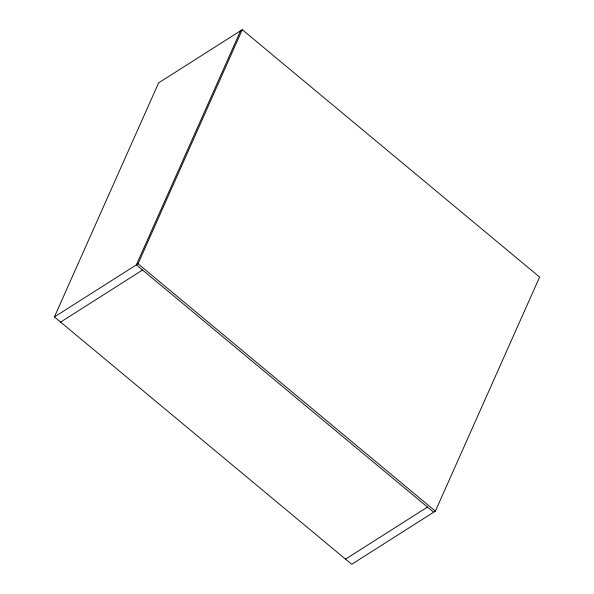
<?xml version="1.0" encoding="UTF-8"?>
<svg xmlns="http://www.w3.org/2000/svg" width="594" height="594" viewBox="0 0 594 594"><rect width="100%" height="100%" fill="white"/><g stroke="black" fill="none" stroke-linecap="round" stroke-linejoin="round"><path stroke-width="0.89" d="M54.396 316.944L158.62 82.863L242.285 29.7L539.604 277.056L435.38 511.137L351.715 564.3L54.396 316.944L138.06 263.788L242.285 29.7M240.577 30.784L136.353 264.872L433.679 512.221M60.588 322.097L142.545 270.025M345.522 559.147L427.48 507.068M138.06 263.788L435.38 511.137"/></g></svg>
